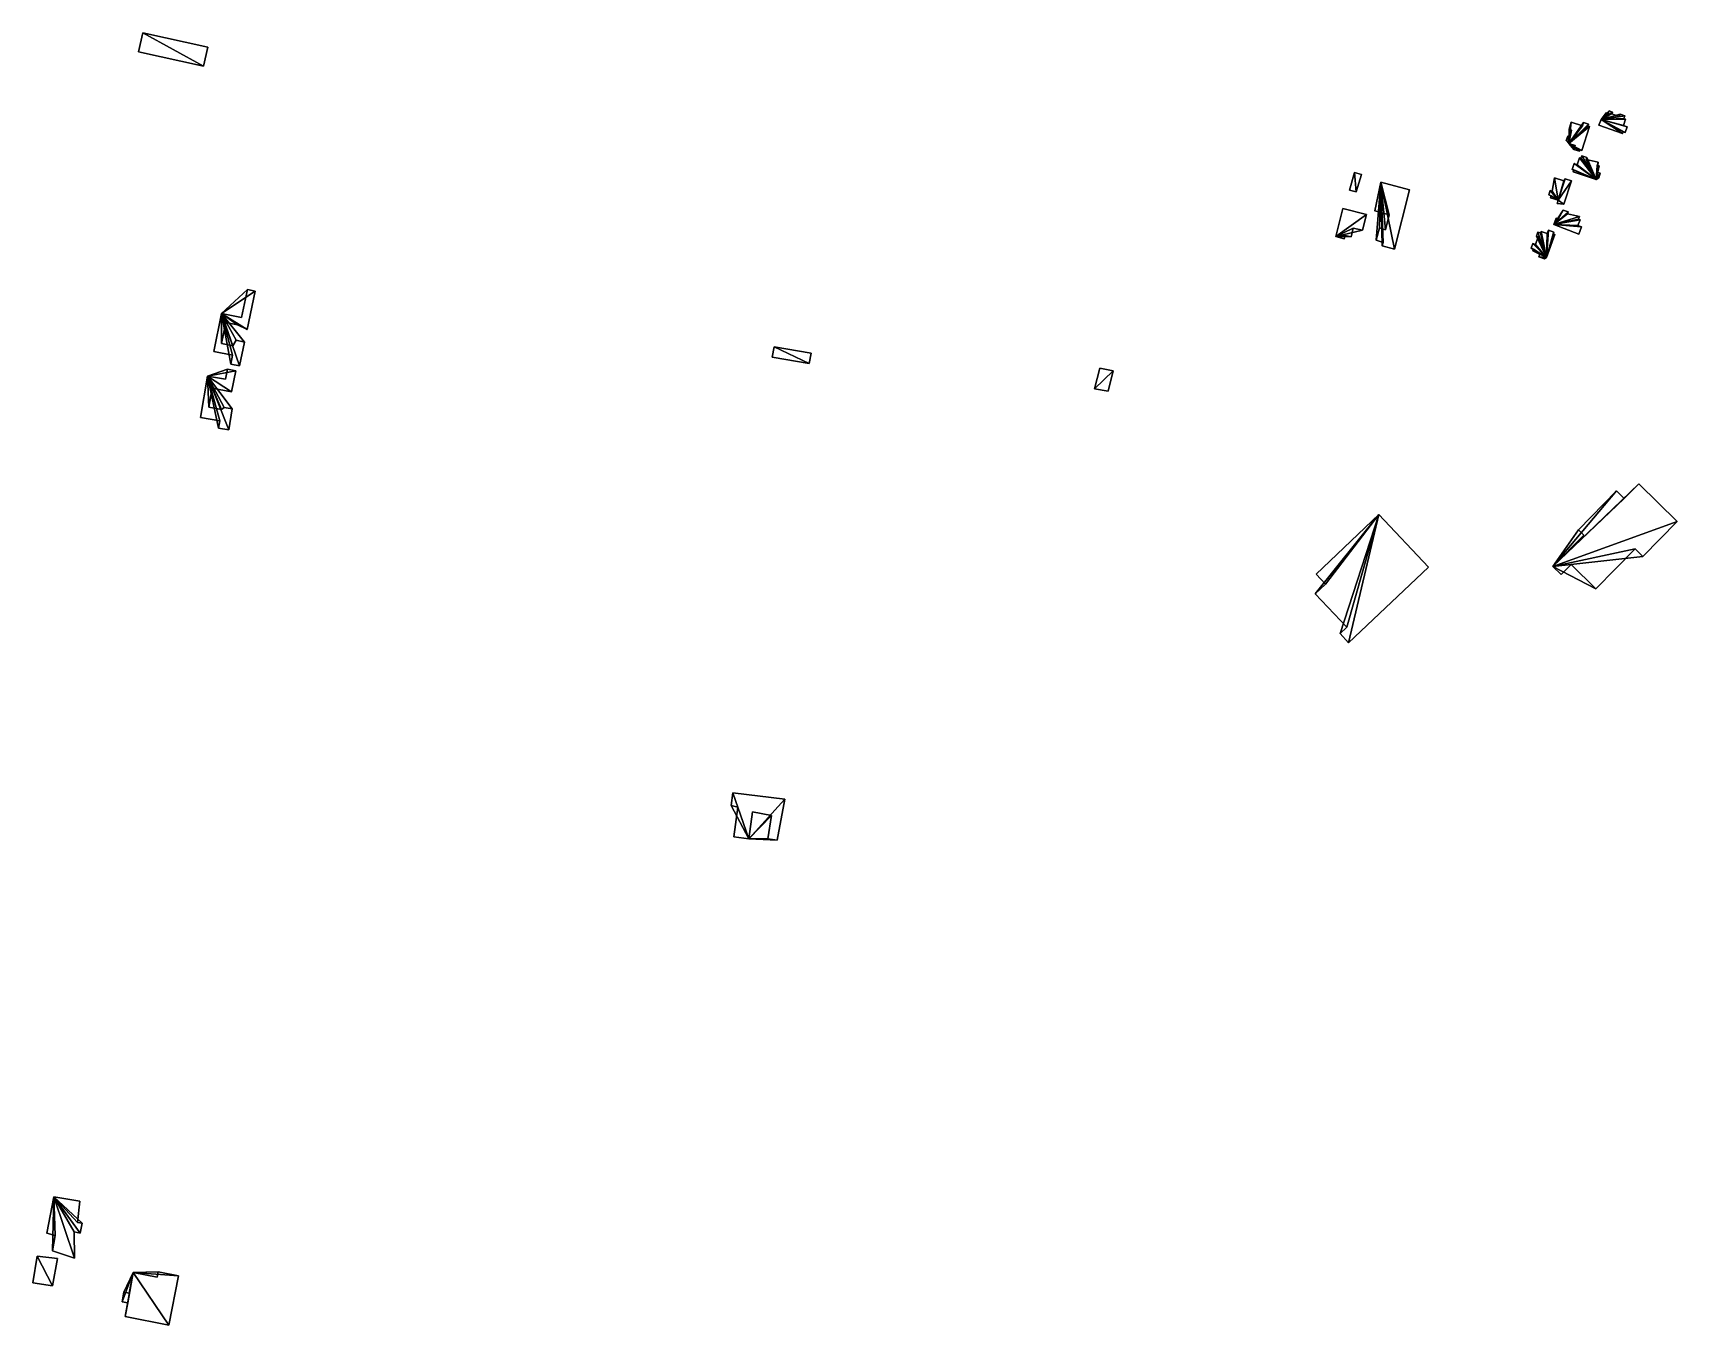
# Model space of a CAD drawing. Header units: metres. Extents: x -3947 to 4280, y -3529 to 2326.
# Drawn here: x 26 to 1781, y 947 to 2326 of the extents above; entities that cross this region are included whole.
import ezdxf

# ---------------------------------------------------------------- set-up
doc = ezdxf.new("R2010")
doc.units = ezdxf.units.M

msp = doc.modelspace()

# ---------------------------------------------------------------- linework, layer by layer
at = {"layer": 'MUROS'}
for points in [[(143.5, 2326.3), (139.1, 2305.9), (139.1, 2305.9, 8), (143.5, 2326.3, 8)], [(212.8, 2311.1), (143.5, 2326.3), (143.5, 2326.3, 8), (212.8, 2311.1, 8)], [(139.1, 2305.9), (208.4, 2290.8), (208.4, 2290.8, 8), (139.1, 2305.9, 8)], [(208.4, 2290.8), (212.8, 2311.1), (212.8, 2311.1, 8), (208.4, 2290.8, 8)], [(1667.8, 2231), (1665.4, 2223.5), (1665.4, 2223.5, 18), (1667.8, 2231, 18)], [(1679.7, 2227.2), (1667.8, 2231), (1667.8, 2231, 18), (1679.7, 2227.2, 18)], [(1680.8, 2230.6), (1679.7, 2227.2), (1679.7, 2227.2, 18), (1680.8, 2230.6, 18)], [(1686, 2229), (1680.8, 2230.6), (1680.8, 2230.6, 18), (1686, 2229, 18)], [(1685.3, 2227), (1686, 2229), (1686, 2229, 18), (1685.3, 2227, 18)], [(1697.3, 2227.7), (1699.6, 2234), (1699.6, 2234, 18), (1697.3, 2227.7, 18)], [(1699.6, 2234), (1702.3, 2233.1), (1702.3, 2233.1, 18), (1699.6, 2234, 18)], [(1702.3, 2233.1), (1705.1, 2241.1), (1705.1, 2241.1, 18), (1702.3, 2233.1, 18)], [(1705.1, 2241.1), (1707.2, 2240.4), (1707.2, 2240.4, 18), (1705.1, 2241.1, 18)], [(1707.2, 2240.4), (1708.1, 2243.1), (1708.1, 2243.1, 18), (1707.2, 2240.4, 18)], [(1708.1, 2243.1), (1711.6, 2241.8), (1711.6, 2241.8, 18), (1708.1, 2243.1, 18)], [(1711.6, 2241.8), (1710.9, 2239.9), (1710.9, 2239.9, 18), (1711.6, 2241.8, 18)], [(1710.9, 2239.9), (1719, 2237.1), (1719, 2237.1, 18), (1710.9, 2239.9, 18)], [(1719, 2237.1), (1719.9, 2239.5), (1719.9, 2239.5, 18), (1719, 2237.1, 18)], [(1719.9, 2239.5), (1725, 2237.7), (1725, 2237.7, 18), (1719.9, 2239.5, 18)], [(1725.8, 2234.3), (1723.4, 2227.5), (1723.4, 2227.5, 18), (1725.8, 2234.3, 18)], [(1725, 2237.7), (1724, 2234.9), (1724, 2234.9, 18), (1725, 2237.7, 18)], [(1724, 2234.9), (1725.8, 2234.3), (1725.8, 2234.3, 18), (1724, 2234.9, 18)], [(1664.2, 2216), (1662.2, 2211.5), (1662.2, 2211.5, 18), (1664.2, 2216, 18)], [(1662.2, 2211.5), (1664.9, 2210.3), (1664.9, 2210.3, 18), (1662.2, 2211.5, 18)], [(1666, 2216), (1664.2, 2216), (1664.2, 2216, 18), (1666, 2216, 18)], [(1665.4, 2223.5), (1668.1, 2222.6), (1668.1, 2222.6, 18), (1665.4, 2223.5, 18)], [(1668.1, 2222.6), (1666, 2216), (1666, 2216, 18), (1668.1, 2222.6, 18)], [(1679, 2200.9), (1687.2, 2226.4), (1687.2, 2226.4, 18), (1679, 2200.9, 18)], [(1687.2, 2226.4), (1685.3, 2227), (1685.3, 2227, 18), (1687.2, 2226.4, 18)], [(1722.3, 2218.9), (1697.3, 2227.7), (1697.3, 2227.7, 18), (1722.3, 2218.9, 18)], [(1723, 2220.8), (1722.3, 2218.9), (1722.3, 2218.9, 18), (1723, 2220.8, 18)], [(1725.3, 2220), (1723, 2220.8), (1723, 2220.8, 18), (1725.3, 2220, 18)], [(1723.4, 2227.5), (1727.4, 2226.1), (1727.4, 2226.1, 18), (1723.4, 2227.5, 18)], [(1727.4, 2226.1), (1725.3, 2220), (1725.3, 2220, 18), (1727.4, 2226.1, 18)], [(1664.9, 2210.3), (1665, 2208.3), (1665, 2208.3, 18), (1664.9, 2210.3, 18)], [(1665, 2208.3), (1672, 2206.1), (1672, 2206.1, 18), (1665, 2208.3, 18)], [(1672, 2206.1), (1670.6, 2201.8), (1670.6, 2201.8, 18), (1672, 2206.1, 18)], [(1670.6, 2201.8), (1676.4, 2199.9), (1676.4, 2199.9, 18), (1670.6, 2201.8, 18)], [(1673.9, 2185.6), (1676.4, 2193), (1676.4, 2193, 18), (1673.9, 2185.6, 18)], [(1676.4, 2199.9), (1676.9, 2201.6), (1676.9, 2201.6, 18), (1676.4, 2199.9, 18)], [(1676.4, 2193), (1678.1, 2192.4), (1678.1, 2192.4, 18), (1676.4, 2193, 18)], [(1676.9, 2201.6), (1679, 2200.9), (1679, 2200.9, 18), (1676.9, 2201.6, 18)], [(1678.1, 2192.4), (1679, 2195.1), (1679, 2195.1, 18), (1678.1, 2192.4, 18)], [(1679, 2195.1), (1684.4, 2193.3), (1684.4, 2193.3, 18), (1679, 2195.1, 18)], [(1684.4, 2193.3), (1683.6, 2191), (1683.6, 2191, 18), (1684.4, 2193.3, 18)], [(1436.6, 2177.2), (1431.2, 2158.5), (1431.2, 2158.5, 8), (1436.6, 2177.2, 8)], [(1443.9, 2175.2), (1436.6, 2177.2), (1436.6, 2177.2, 8), (1443.9, 2175.2, 8)], [(1668.6, 2180.6), (1670.7, 2186.7), (1670.7, 2186.7, 18), (1668.6, 2180.6, 18)], [(1670.5, 2180), (1668.6, 2180.6), (1668.6, 2180.6, 18), (1670.5, 2180, 18)], [(1669.8, 2178), (1670.5, 2180), (1670.5, 2180, 18), (1669.8, 2178, 18)], [(1694.4, 2169.7), (1669.8, 2178), (1669.8, 2178, 18), (1694.4, 2169.7, 18)], [(1670.7, 2186.7), (1673.9, 2185.6), (1673.9, 2185.6, 18), (1670.7, 2186.7, 18)], [(1683.6, 2191), (1696.6, 2188.2), (1696.6, 2188.2, 18), (1683.6, 2191, 18)], [(1697.4, 2184.2), (1695.2, 2177.6), (1695.2, 2177.6, 18), (1697.4, 2184.2, 18)], [(1695.2, 2177.6), (1698.6, 2176.5), (1698.6, 2176.5, 18), (1695.2, 2177.6, 18)], [(1696.6, 2188.2), (1695.5, 2184.8), (1695.5, 2184.8, 18), (1696.6, 2188.2, 18)], [(1695.5, 2184.8), (1697.4, 2184.2), (1697.4, 2184.2, 18), (1695.5, 2184.8, 18)], [(1698.6, 2176.5), (1697, 2171.5), (1697, 2171.5, 18), (1698.6, 2176.5, 18)], [(1431.2, 2158.5), (1438.3, 2156.5), (1438.3, 2156.5, 8), (1431.2, 2158.5, 8)], [(1438.3, 2156.5), (1443.9, 2175.2), (1443.9, 2175.2, 8), (1438.3, 2156.5, 8)], [(1458, 2136.5), (1464.7, 2167), (1464.7, 2167, 8), (1458, 2136.5, 8)], [(1464.7, 2167), (1495, 2158.6), (1495, 2158.6, 8), (1464.7, 2167, 8)], [(1495, 2158.6), (1479.1, 2095.4), (1479.1, 2095.4, 8), (1495, 2158.6, 8)], [(1645.4, 2158), (1643.9, 2153.3), (1643.9, 2153.3, 18), (1645.4, 2158, 18)], [(1647.5, 2157.3), (1645.4, 2158), (1645.4, 2158, 18), (1647.5, 2157.3, 18)], [(1650, 2171.5), (1647.5, 2157.3), (1647.5, 2157.3, 18), (1650, 2171.5, 18)], [(1659.7, 2168.3), (1650, 2171.5), (1650, 2171.5, 18), (1659.7, 2168.3, 18)], [(1661.2, 2170.5), (1659.7, 2168.3), (1659.7, 2168.3, 18), (1661.2, 2170.5, 18)], [(1659.9, 2143.5), (1668, 2168.4), (1668, 2168.4, 18), (1659.9, 2143.5, 18)], [(1668, 2168.4), (1661.2, 2170.5), (1661.2, 2170.5, 18), (1668, 2168.4, 18)], [(1695.1, 2171.7), (1694.4, 2169.7), (1694.4, 2169.7, 18), (1695.1, 2171.7, 18)], [(1697, 2171.5), (1695.1, 2171.7), (1695.1, 2171.7, 18), (1697, 2171.5, 18)], [(1643.9, 2153.3), (1646.3, 2152.5), (1646.3, 2152.5, 18), (1643.9, 2153.3, 18)], [(1646.3, 2152.5), (1645.6, 2150.2), (1645.6, 2150.2, 18), (1646.3, 2152.5, 18)], [(1645.6, 2150.2), (1653.8, 2147.6), (1653.8, 2147.6, 18), (1645.6, 2150.2, 18)], [(1653.8, 2147.6), (1652.7, 2144.1), (1652.7, 2144.1, 18), (1653.8, 2147.6, 18)], [(1652.7, 2144.1), (1659.9, 2143.5), (1659.9, 2143.5, 18), (1652.7, 2144.1, 18)], [(1416.4, 2108.8), (1424, 2138.7), (1424, 2138.7, 8), (1416.4, 2108.8, 8)], [(1424, 2138.7), (1449.1, 2132.3), (1449.1, 2132.3, 8), (1424, 2138.7, 8)], [(1449.1, 2132.3), (1444.9, 2115.6), (1444.9, 2115.6, 8), (1449.1, 2132.3, 8)], [(1473.6, 2131.9), (1458, 2136.5), (1458, 2136.5, 8), (1473.6, 2131.9, 8)], [(1469.5, 2116), (1473.6, 2131.9), (1473.6, 2131.9, 8), (1469.5, 2116, 8)], [(1649.2, 2121.6), (1651.8, 2128.4), (1651.8, 2128.4, 18), (1649.2, 2121.6, 18)], [(1651.8, 2128.4), (1653.8, 2127.6), (1653.8, 2127.6, 18), (1651.8, 2128.4, 18)], [(1653.8, 2127.6), (1659, 2137.2), (1659, 2137.2, 18), (1653.8, 2127.6, 18)], [(1659, 2137.2), (1664.4, 2135.1), (1664.4, 2135.1, 18), (1659, 2137.2, 18)], [(1664.4, 2135.1), (1663.7, 2133.3), (1663.7, 2133.3, 18), (1664.4, 2135.1, 18)], [(1663.7, 2133.3), (1676.4, 2130.4), (1676.4, 2130.4, 18), (1663.7, 2133.3, 18)], [(1677.3, 2126.8), (1674.9, 2120.6), (1674.9, 2120.6, 18), (1677.3, 2126.8, 18)], [(1676.4, 2130.4), (1675.3, 2127.5), (1675.3, 2127.5, 18), (1676.4, 2130.4, 18)], [(1675.3, 2127.5), (1677.3, 2126.8), (1677.3, 2126.8, 18), (1675.3, 2127.5, 18)], [(1425.6, 2106.5), (1416.4, 2108.8), (1416.4, 2108.8, 8), (1425.6, 2106.5, 8)], [(1426.6, 2110.1), (1425.6, 2106.5), (1425.6, 2106.5, 8), (1426.6, 2110.1, 8)], [(1432.9, 2108.5), (1426.6, 2110.1), (1426.6, 2110.1, 8), (1432.9, 2108.5, 8)], [(1435.2, 2117.9), (1432.9, 2108.5), (1432.9, 2108.5, 8), (1435.2, 2117.9, 8)], [(1444.9, 2115.6), (1435.2, 2117.9), (1435.2, 2117.9, 8), (1444.9, 2115.6, 8)], [(1459.7, 2105), (1463.3, 2118.2), (1463.3, 2118.2, 8), (1459.7, 2105, 8)], [(1463.3, 2118.2), (1469.5, 2116), (1469.5, 2116, 8), (1463.3, 2118.2, 8)], [(1632.6, 2108.6), (1629.6, 2100.3), (1629.6, 2100.3, 18), (1632.6, 2108.6, 18)], [(1632.2, 2113.7), (1630.6, 2109.3), (1630.6, 2109.3, 18), (1632.2, 2113.7, 18)], [(1630.6, 2109.3), (1632.6, 2108.6), (1632.6, 2108.6, 18), (1630.6, 2109.3, 18)], [(1634.9, 2112.7), (1632.2, 2113.7), (1632.2, 2113.7, 18), (1634.9, 2112.7, 18)], [(1635.5, 2114.4), (1634.9, 2112.7), (1634.9, 2112.7, 18), (1635.5, 2114.4, 18)], [(1642.1, 2112), (1635.5, 2114.4), (1635.5, 2114.4, 18), (1642.1, 2112, 18)], [(1641.5, 2086.5), (1650.2, 2111), (1650.2, 2111, 18), (1641.5, 2086.5, 18)], [(1643.5, 2115.7), (1642.1, 2112), (1642.1, 2112, 18), (1643.5, 2115.7, 18)], [(1649.1, 2113.7), (1643.5, 2115.7), (1643.5, 2115.7, 18), (1649.1, 2113.7, 18)], [(1648.4, 2111.7), (1649.1, 2113.7), (1649.1, 2113.7, 18), (1648.4, 2111.7, 18)], [(1650.2, 2111), (1648.4, 2111.7), (1648.4, 2111.7, 18), (1650.2, 2111, 18)], [(1675.9, 2111.6), (1649.2, 2121.6), (1649.2, 2121.6, 18), (1675.9, 2111.6, 18)], [(1674.9, 2120.6), (1678.8, 2119.1), (1678.8, 2119.1, 18), (1674.9, 2120.6, 18)], [(1678.8, 2119.1), (1675.9, 2111.6), (1675.9, 2111.6, 18), (1678.8, 2119.1, 18)], [(1466.9, 2102.6), (1459.7, 2105), (1459.7, 2105, 8), (1466.9, 2102.6, 8)], [(1466.1, 2099), (1466.9, 2102.6), (1466.9, 2102.6, 8), (1466.1, 2099, 8)], [(1479.1, 2095.4), (1466.1, 2099), (1466.1, 2099, 8), (1479.1, 2095.4, 8)], [(1626.7, 2101.4), (1624.9, 2096.4), (1624.9, 2096.4, 18), (1626.7, 2101.4, 18)], [(1624.9, 2096.4), (1627.6, 2095.5), (1627.6, 2095.5, 18), (1624.9, 2096.4, 18)], [(1629.6, 2100.3), (1626.7, 2101.4), (1626.7, 2101.4, 18), (1629.6, 2100.3, 18)], [(1627.6, 2095.5), (1626.9, 2093.6), (1626.9, 2093.6, 18), (1627.6, 2095.5, 18)], [(1626.9, 2093.6), (1634.4, 2090.9), (1634.4, 2090.9, 18), (1626.9, 2093.6, 18)], [(1634.4, 2090.9), (1633, 2087.2), (1633, 2087.2, 18), (1634.4, 2090.9, 18)], [(1633, 2087.2), (1639.1, 2085), (1639.1, 2085, 18), (1633, 2087.2, 18)], [(1639.1, 2085), (1639.8, 2087.1), (1639.8, 2087.1, 18), (1639.1, 2085, 18)], [(1639.8, 2087.1), (1641.5, 2086.5), (1641.5, 2086.5, 18), (1639.8, 2087.1, 18)], [(249, 2022.5), (255.2, 2052.4), (255.2, 2052.4, 5), (249, 2022.5, 5)], [(263.5, 2050.7), (255, 2009.6), (255, 2009.6, 5), (263.5, 2050.7, 5)], [(255.2, 2052.4), (263.5, 2050.7), (263.5, 2050.7, 5), (255.2, 2052.4, 5)], [(219.2, 1986.3), (227.6, 2026.9), (227.6, 2026.9, 5), (219.2, 1986.3, 5)], [(227.6, 2026.9), (249, 2022.5), (249, 2022.5, 5), (227.6, 2026.9, 5)], [(232.1, 2017.3), (227.4, 1994.7), (227.4, 1994.7, 5), (232.1, 2017.3, 5)], [(244.5, 2014.6), (232.1, 2017.3), (232.1, 2017.3, 5), (244.5, 2014.6, 5)], [(255, 2009.6), (244.5, 2014.6), (244.5, 2014.6, 5), (255, 2009.6, 5)], [(239.4, 1982.2), (219.2, 1986.3), (219.2, 1986.3, 5), (239.4, 1982.2, 5)], [(227.4, 1994.7), (239.8, 1992.1), (239.8, 1992.1, 5), (227.4, 1994.7, 5)], [(239.8, 1992.1), (243.3, 1998.2), (243.3, 1998.2, 5), (239.8, 1992.1, 5)], [(243.3, 1998.2), (252.1, 1996.3), (252.1, 1996.3, 5), (243.3, 1998.2, 5)], [(252.1, 1996.3), (246.9, 1970.9), (246.9, 1970.9, 5), (252.1, 1996.3, 5)], [(815.2, 1980), (817.4, 1991.3), (817.4, 1991.3, 5), (815.2, 1980, 5)], [(817.4, 1991.3), (856.8, 1984.3), (856.8, 1984.3, 5), (817.4, 1991.3, 5)], [(856.8, 1984.3), (854.5, 1973.2), (854.5, 1973.2, 5), (856.8, 1984.3, 5)], [(233.9, 1967.3), (231.9, 1956.5), (231.9, 1956.5, 5), (233.9, 1967.3, 5)], [(242.8, 1965.5), (233.9, 1967.3), (233.9, 1967.3, 5), (242.8, 1965.5, 5)], [(237.5, 1972.8), (239.4, 1982.2), (239.4, 1982.2, 5), (237.5, 1972.8, 5)], [(246.9, 1970.9), (237.5, 1972.8), (237.5, 1972.8, 5), (246.9, 1970.9, 5)], [(238.4, 1943.1), (242.8, 1965.5), (242.8, 1965.5, 5), (238.4, 1943.1, 5)], [(854.5, 1973.2), (815.2, 1980), (815.2, 1980, 5), (854.5, 1973.2, 5)], [(1164.9, 1968.4), (1159, 1946.3), (1159, 1946.3, 5), (1164.9, 1968.4, 5)], [(1179.1, 1965.5), (1164.9, 1968.4), (1164.9, 1968.4, 5), (1179.1, 1965.5, 5)], [(1173.6, 1943.7), (1179.1, 1965.5), (1179.1, 1965.5, 5), (1173.6, 1943.7, 5)], [(212.7, 1959.9), (205.1, 1915.7), (205.1, 1915.7, 5), (212.7, 1959.9, 5)], [(231.9, 1956.5), (212.7, 1959.9), (212.7, 1959.9, 5), (231.9, 1956.5, 5)], [(213.9, 1926.8), (217.5, 1947), (217.5, 1947, 5), (213.9, 1926.8, 5)], [(217.5, 1947), (238.4, 1943.1), (238.4, 1943.1, 5), (217.5, 1947, 5)], [(1159, 1946.3), (1173.6, 1943.7), (1173.6, 1943.7, 5), (1159, 1946.3, 5)], [(205.1, 1915.7), (225.6, 1912.3), (225.6, 1912.3, 5), (205.1, 1915.7, 5)], [(227.7, 1924.3), (213.9, 1926.8), (213.9, 1926.8, 5), (227.7, 1924.3, 5)], [(225.6, 1912.3), (224.3, 1904.4), (224.3, 1904.4, 5), (225.6, 1912.3, 5)], [(230.3, 1926.5), (227.7, 1924.3), (227.7, 1924.3, 5), (230.3, 1926.5, 5)], [(239.1, 1925.1), (230.3, 1926.5), (230.3, 1926.5, 5), (239.1, 1925.1, 5)], [(235.4, 1902.6), (239.1, 1925.1), (239.1, 1925.1, 5), (235.4, 1902.6, 5)], [(224.3, 1904.4), (235.4, 1902.6), (235.4, 1902.6, 5), (224.3, 1904.4, 5)], [(1724.3, 1829.2), (1739.7, 1844.9), (1739.7, 1844.9, 5), (1724.3, 1829.2, 5)], [(1739.7, 1844.9), (1780.7, 1804.7), (1780.7, 1804.7, 5), (1739.7, 1844.9, 5)], [(1675.3, 1795.8), (1716, 1837.3), (1716, 1837.3, 5), (1675.3, 1795.8, 5)], [(1716, 1837.3), (1724.3, 1829.2), (1724.3, 1829.2, 5), (1716, 1837.3, 5)], [(1395.4, 1748.6), (1462.6, 1812.2), (1462.6, 1812.2, 5), (1395.4, 1748.6, 5)], [(1462.6, 1812.2), (1515.6, 1756.1), (1515.6, 1756.1, 5), (1462.6, 1812.2, 5)], [(1648.2, 1756.7), (1681, 1790.2), (1681, 1790.2, 5), (1648.2, 1756.7, 5)], [(1681, 1790.2), (1675.3, 1795.8), (1675.3, 1795.8, 5), (1681, 1790.2, 5)], [(1780.7, 1804.7), (1744.1, 1767.4), (1744.1, 1767.4, 5), (1780.7, 1804.7, 5)], [(1735.9, 1775.5), (1693.9, 1732.8), (1693.9, 1732.8, 5), (1735.9, 1775.5, 5)], [(1744.1, 1767.4), (1735.9, 1775.5), (1735.9, 1775.5, 5), (1744.1, 1767.4, 5)], [(1515.6, 1756.1), (1430.2, 1675.2), (1430.2, 1675.2, 5), (1515.6, 1756.1, 5)], [(1657, 1748.1), (1648.2, 1756.7), (1648.2, 1756.7, 5), (1657, 1748.1, 5)], [(1667.5, 1758.8), (1657, 1748.1), (1657, 1748.1, 5), (1667.5, 1758.8, 5)], [(1693.9, 1732.8), (1667.5, 1758.8), (1667.5, 1758.8, 5), (1693.9, 1732.8, 5)], [(1394.4, 1727.6), (1405.4, 1738), (1405.4, 1738, 5), (1394.4, 1727.6, 5)], [(1405.4, 1738), (1395.4, 1748.6), (1395.4, 1748.6, 5), (1405.4, 1738, 5)], [(1428.2, 1691.9), (1394.4, 1727.6), (1394.4, 1727.6, 5), (1428.2, 1691.9, 5)], [(1421, 1685), (1428.2, 1691.9), (1428.2, 1691.9, 5), (1421, 1685, 5)], [(1430.2, 1675.2), (1421, 1685), (1421, 1685, 5), (1430.2, 1675.2, 5)], [(771.2, 1501.5), (773.3, 1515.2), (773.3, 1515.2, 12), (771.2, 1501.5, 12)], [(773.3, 1515.2), (828.5, 1508.4), (828.5, 1508.4, 12), (773.3, 1515.2, 12)], [(778.4, 1499.7), (771.2, 1501.5), (771.2, 1501.5, 12), (778.4, 1499.7, 12)], [(774.1, 1468), (778.4, 1499.7), (778.4, 1499.7, 12), (774.1, 1468, 12)], [(794.3, 1494.8), (790.1, 1465.9), (790.1, 1465.9, 12), (794.3, 1494.8, 12)], [(814.4, 1490.8), (794.3, 1494.8), (794.3, 1494.8, 12), (814.4, 1490.8, 12)], [(828.5, 1508.4), (820.5, 1464.7), (820.5, 1464.7, 12), (828.5, 1508.4, 12)], [(810.6, 1466.1), (814.4, 1490.8), (814.4, 1490.8, 12), (810.6, 1466.1, 12)], [(790.1, 1465.9), (774.1, 1468), (774.1, 1468, 12), (790.1, 1465.9, 12)], [(820.5, 1464.7), (810.6, 1466.1), (810.6, 1466.1, 12), (820.5, 1464.7, 12)], [(41.1, 1045), (48.8, 1084), (48.8, 1084, 5), (41.1, 1045, 5)], [(48.8, 1084), (76.4, 1079.2), (76.4, 1079.2, 5), (48.8, 1084, 5)], [(76.4, 1079.2), (73.8, 1056.4), (73.8, 1056.4, 5), (76.4, 1079.2, 5)], [(73.8, 1056.4), (79, 1055.7), (79, 1055.7, 5), (73.8, 1056.4, 5)], [(79, 1055.7), (76.8, 1045), (76.8, 1045, 5), (79, 1055.7, 5)], [(49.9, 1042.4), (41.1, 1045), (41.1, 1045, 5), (49.9, 1042.4, 5)], [(47.3, 1026.2), (49.9, 1042.4), (49.9, 1042.4, 5), (47.3, 1026.2, 5)], [(76.8, 1045), (70.5, 1046.4), (70.5, 1046.4, 5), (76.8, 1045, 5)], [(70.5, 1046.4), (70.6, 1018.2), (70.6, 1018.2, 5), (70.5, 1046.4, 5)], [(31, 1020.5), (26.3, 992.2), (26.3, 992.2, 4.5), (31, 1020.5, 4.5)], [(52.4, 1018), (31, 1020.5), (31, 1020.5, 4.5), (52.4, 1018, 4.5)], [(70.6, 1018.2), (47.3, 1026.2), (47.3, 1026.2, 5), (70.6, 1018.2, 5)], [(47.4, 988.8), (52.4, 1018), (52.4, 1018, 4.5), (47.4, 988.8, 4.5)], [(129, 981), (133.4, 1003.2), (133.4, 1003.2, 5), (129, 981, 5)], [(133.4, 1003.2), (159, 998.1), (159, 998.1, 5), (133.4, 1003.2, 5)], [(159, 998.1), (160.1, 1003.9), (160.1, 1003.9, 5), (159, 998.1, 5)], [(160.1, 1003.9), (181.7, 999.6), (181.7, 999.6, 5), (160.1, 1003.9, 5)], [(26.3, 992.2), (47.4, 988.8), (47.4, 988.8, 4.5), (26.3, 992.2, 4.5)], [(181.7, 999.6), (171.2, 946.9), (171.2, 946.9, 5), (181.7, 999.6, 5)], [(121.5, 971.8), (123.5, 982.1), (123.5, 982.1, 5), (121.5, 971.8, 5)], [(127.5, 970.6), (121.5, 971.8), (121.5, 971.8, 5), (127.5, 970.6, 5)], [(123.5, 982.1), (129, 981), (129, 981, 5), (123.5, 982.1, 5)], [(124.7, 956.2), (127.5, 970.6), (127.5, 970.6, 5), (124.7, 956.2, 5)], [(171.2, 946.9), (124.7, 956.2), (124.7, 956.2, 5), (171.2, 946.9, 5)]]:
    msp.add_3dface(points, dxfattribs=at)
at = {"layer": 'TECHOS'}
for points in [[(143.5, 2326.3, 8), (139.1, 2305.9, 8), (208.4, 2290.8, 8)], [(143.5, 2326.3, 8), (208.4, 2290.8, 8), (212.8, 2311.1, 8)], [(1665, 2208.3, 18), (1679.7, 2227.2, 18), (1667.8, 2231, 18)], [(1665, 2208.3, 18), (1667.8, 2231, 18), (1665.4, 2223.5, 18)], [(1665, 2208.3, 18), (1686, 2229, 18), (1680.8, 2230.6, 18)], [(1665, 2208.3, 18), (1680.8, 2230.6, 18), (1679.7, 2227.2, 18)], [(1665, 2208.3, 18), (1685.3, 2227, 18), (1686, 2229, 18)], [(1699.6, 2234, 18), (1722.3, 2218.9, 18), (1697.3, 2227.7, 18)], [(1699.6, 2234, 18), (1707.2, 2240.4, 18), (1708.1, 2243.1, 18)], [(1699.6, 2234, 18), (1708.1, 2243.1, 18), (1711.6, 2241.8, 18)], [(1699.6, 2234, 18), (1711.6, 2241.8, 18), (1710.9, 2239.9, 18)], [(1699.6, 2234, 18), (1702.3, 2233.1, 18), (1705.1, 2241.1, 18)], [(1699.6, 2234, 18), (1705.1, 2241.1, 18), (1707.2, 2240.4, 18)], [(1699.6, 2234, 18), (1710.9, 2239.9, 18), (1719, 2237.1, 18)], [(1699.6, 2234, 18), (1719, 2237.1, 18), (1719.9, 2239.5, 18)], [(1699.6, 2234, 18), (1719.9, 2239.5, 18), (1725, 2237.7, 18)], [(1699.6, 2234, 18), (1725, 2237.7, 18), (1724, 2234.9, 18)], [(1699.6, 2234, 18), (1724, 2234.9, 18), (1725.8, 2234.3, 18)], [(1699.6, 2234, 18), (1725.8, 2234.3, 18), (1723.4, 2227.5, 18)], [(1699.6, 2234, 18), (1723.4, 2227.5, 18), (1727.4, 2226.1, 18)], [(1699.6, 2234, 18), (1727.4, 2226.1, 18), (1725.3, 2220, 18)], [(1699.6, 2234, 18), (1725.3, 2220, 18), (1723, 2220.8, 18)], [(1699.6, 2234, 18), (1723, 2220.8, 18), (1722.3, 2218.9, 18)], [(1665, 2208.3, 18), (1664.2, 2216, 18), (1662.2, 2211.5, 18)], [(1665, 2208.3, 18), (1662.2, 2211.5, 18), (1664.9, 2210.3, 18)], [(1665, 2208.3, 18), (1666, 2216, 18), (1664.2, 2216, 18)], [(1665, 2208.3, 18), (1687.2, 2226.4, 18), (1685.3, 2227, 18)], [(1665, 2208.3, 18), (1679, 2200.9, 18), (1687.2, 2226.4, 18)], [(1665, 2208.3, 18), (1665.4, 2223.5, 18), (1668.1, 2222.6, 18)], [(1665, 2208.3, 18), (1668.1, 2222.6, 18), (1666, 2216, 18)], [(1665, 2208.3, 18), (1672, 2206.1, 18), (1670.6, 2201.8, 18)], [(1665, 2208.3, 18), (1670.6, 2201.8, 18), (1676.4, 2199.9, 18)], [(1665, 2208.3, 18), (1676.4, 2199.9, 18), (1676.9, 2201.6, 18)], [(1665, 2208.3, 18), (1676.9, 2201.6, 18), (1679, 2200.9, 18)], [(1694.4, 2169.7, 18), (1673.9, 2185.6, 18), (1676.4, 2193, 18)], [(1694.4, 2169.7, 18), (1676.4, 2193, 18), (1678.1, 2192.4, 18)], [(1694.4, 2169.7, 18), (1678.1, 2192.4, 18), (1679, 2195.1, 18)], [(1694.4, 2169.7, 18), (1679, 2195.1, 18), (1684.4, 2193.3, 18)], [(1694.4, 2169.7, 18), (1684.4, 2193.3, 18), (1683.6, 2191, 18)], [(1436.6, 2177.2, 8), (1431.2, 2158.5, 8), (1438.3, 2156.5, 8)], [(1436.6, 2177.2, 8), (1438.3, 2156.5, 8), (1443.9, 2175.2, 8)], [(1694.4, 2169.7, 18), (1668.6, 2180.6, 18), (1670.7, 2186.7, 18)], [(1694.4, 2169.7, 18), (1670.5, 2180, 18), (1668.6, 2180.6, 18)], [(1694.4, 2169.7, 18), (1669.8, 2178, 18), (1670.5, 2180, 18)], [(1694.4, 2169.7, 18), (1670.7, 2186.7, 18), (1673.9, 2185.6, 18)], [(1694.4, 2169.7, 18), (1683.6, 2191, 18), (1696.6, 2188.2, 18)], [(1694.4, 2169.7, 18), (1696.6, 2188.2, 18), (1695.5, 2184.8, 18)], [(1694.4, 2169.7, 18), (1695.5, 2184.8, 18), (1697.4, 2184.2, 18)], [(1694.4, 2169.7, 18), (1697.4, 2184.2, 18), (1695.2, 2177.6, 18)], [(1694.4, 2169.7, 18), (1695.2, 2177.6, 18), (1698.6, 2176.5, 18)], [(1694.4, 2169.7, 18), (1698.6, 2176.5, 18), (1697, 2171.5, 18)], [(1464.7, 2167, 8), (1473.6, 2131.9, 8), (1458, 2136.5, 8)], [(1464.7, 2167, 8), (1466.9, 2102.6, 8), (1459.7, 2105, 8)], [(1464.7, 2167, 8), (1459.7, 2105, 8), (1463.3, 2118.2, 8)], [(1464.7, 2167, 8), (1463.3, 2118.2, 8), (1469.5, 2116, 8)], [(1464.7, 2167, 8), (1495, 2158.6, 8), (1479.1, 2095.4, 8)], [(1464.7, 2167, 8), (1479.1, 2095.4, 8), (1466.1, 2099, 8)], [(1464.7, 2167, 8), (1466.1, 2099, 8), (1466.9, 2102.6, 8)], [(1464.7, 2167, 8), (1469.5, 2116, 8), (1473.6, 2131.9, 8)], [(1653.8, 2147.6, 18), (1645.4, 2158, 18), (1643.9, 2153.3, 18)], [(1653.8, 2147.6, 18), (1647.5, 2157.3, 18), (1645.4, 2158, 18)], [(1653.8, 2147.6, 18), (1650, 2171.5, 18), (1647.5, 2157.3, 18)], [(1653.8, 2147.6, 18), (1659.7, 2168.3, 18), (1650, 2171.5, 18)], [(1653.8, 2147.6, 18), (1668, 2168.4, 18), (1661.2, 2170.5, 18)], [(1653.8, 2147.6, 18), (1661.2, 2170.5, 18), (1659.7, 2168.3, 18)], [(1653.8, 2147.6, 18), (1659.9, 2143.5, 18), (1668, 2168.4, 18)], [(1694.4, 2169.7, 18), (1697, 2171.5, 18), (1695.1, 2171.7, 18)], [(1653.8, 2147.6, 18), (1643.9, 2153.3, 18), (1646.3, 2152.5, 18)], [(1653.8, 2147.6, 18), (1646.3, 2152.5, 18), (1645.6, 2150.2, 18)], [(1653.8, 2147.6, 18), (1652.7, 2144.1, 18), (1659.9, 2143.5, 18)], [(1416.4, 2108.8, 8), (1424, 2138.7, 8), (1449.1, 2132.3, 8)], [(1416.4, 2108.8, 8), (1449.1, 2132.3, 8), (1444.9, 2115.6, 8)], [(1649.2, 2121.6, 18), (1653.8, 2127.6, 18), (1659, 2137.2, 18)], [(1649.2, 2121.6, 18), (1659, 2137.2, 18), (1664.4, 2135.1, 18)], [(1649.2, 2121.6, 18), (1664.4, 2135.1, 18), (1663.7, 2133.3, 18)], [(1649.2, 2121.6, 18), (1663.7, 2133.3, 18), (1676.4, 2130.4, 18)], [(1649.2, 2121.6, 18), (1676.4, 2130.4, 18), (1675.3, 2127.5, 18)], [(1649.2, 2121.6, 18), (1651.8, 2128.4, 18), (1653.8, 2127.6, 18)], [(1649.2, 2121.6, 18), (1675.3, 2127.5, 18), (1677.3, 2126.8, 18)], [(1649.2, 2121.6, 18), (1677.3, 2126.8, 18), (1674.9, 2120.6, 18)], [(1416.4, 2108.8, 8), (1444.9, 2115.6, 8), (1435.2, 2117.9, 8)], [(1416.4, 2108.8, 8), (1435.2, 2117.9, 8), (1432.9, 2108.5, 8)], [(1416.4, 2108.8, 8), (1432.9, 2108.5, 8), (1426.6, 2110.1, 8)], [(1416.4, 2108.8, 8), (1426.6, 2110.1, 8), (1425.6, 2106.5, 8)], [(1641.5, 2086.5, 18), (1632.6, 2108.6, 18), (1629.6, 2100.3, 18)], [(1641.5, 2086.5, 18), (1632.2, 2113.7, 18), (1630.6, 2109.3, 18)], [(1641.5, 2086.5, 18), (1630.6, 2109.3, 18), (1632.6, 2108.6, 18)], [(1641.5, 2086.5, 18), (1634.9, 2112.7, 18), (1632.2, 2113.7, 18)], [(1641.5, 2086.5, 18), (1635.5, 2114.4, 18), (1634.9, 2112.7, 18)], [(1641.5, 2086.5, 18), (1642.1, 2112, 18), (1635.5, 2114.4, 18)], [(1641.5, 2086.5, 18), (1649.1, 2113.7, 18), (1643.5, 2115.7, 18)], [(1641.5, 2086.5, 18), (1643.5, 2115.7, 18), (1642.1, 2112, 18)], [(1641.5, 2086.5, 18), (1648.4, 2111.7, 18), (1649.1, 2113.7, 18)], [(1641.5, 2086.5, 18), (1650.2, 2111, 18), (1648.4, 2111.7, 18)], [(1649.2, 2121.6, 18), (1674.9, 2120.6, 18), (1678.8, 2119.1, 18)], [(1649.2, 2121.6, 18), (1678.8, 2119.1, 18), (1675.9, 2111.6, 18)], [(1641.5, 2086.5, 18), (1626.7, 2101.4, 18), (1624.9, 2096.4, 18)], [(1641.5, 2086.5, 18), (1624.9, 2096.4, 18), (1627.6, 2095.5, 18)], [(1641.5, 2086.5, 18), (1629.6, 2100.3, 18), (1626.7, 2101.4, 18)], [(1641.5, 2086.5, 18), (1627.6, 2095.5, 18), (1626.9, 2093.6, 18)], [(1641.5, 2086.5, 18), (1626.9, 2093.6, 18), (1634.4, 2090.9, 18)], [(1641.5, 2086.5, 18), (1634.4, 2090.9, 18), (1633, 2087.2, 18)], [(1641.5, 2086.5, 18), (1633, 2087.2, 18), (1639.1, 2085, 18)], [(1641.5, 2086.5, 18), (1639.1, 2085, 18), (1639.8, 2087.1, 18)], [(227.6, 2026.9, 5), (249, 2022.5, 5), (255.2, 2052.4, 5)], [(227.6, 2026.9, 5), (255.2, 2052.4, 5), (263.5, 2050.7, 5)], [(227.6, 2026.9, 5), (263.5, 2050.7, 5), (255, 2009.6, 5)], [(227.6, 2026.9, 5), (239.4, 1982.2, 5), (219.2, 1986.3, 5)], [(227.6, 2026.9, 5), (232.1, 2017.3, 5), (227.4, 1994.7, 5)], [(227.6, 2026.9, 5), (227.4, 1994.7, 5), (239.8, 1992.1, 5)], [(227.6, 2026.9, 5), (255, 2009.6, 5), (244.5, 2014.6, 5)], [(227.6, 2026.9, 5), (244.5, 2014.6, 5), (232.1, 2017.3, 5)], [(227.6, 2026.9, 5), (239.8, 1992.1, 5), (243.3, 1998.2, 5)], [(227.6, 2026.9, 5), (243.3, 1998.2, 5), (252.1, 1996.3, 5)], [(227.6, 2026.9, 5), (252.1, 1996.3, 5), (246.9, 1970.9, 5)], [(227.6, 2026.9, 5), (246.9, 1970.9, 5), (237.5, 1972.8, 5)], [(227.6, 2026.9, 5), (237.5, 1972.8, 5), (239.4, 1982.2, 5)], [(817.4, 1991.3, 5), (854.5, 1973.2, 5), (815.2, 1980, 5)], [(817.4, 1991.3, 5), (856.8, 1984.3, 5), (854.5, 1973.2, 5)], [(212.7, 1959.9, 5), (242.8, 1965.5, 5), (233.9, 1967.3, 5)], [(212.7, 1959.9, 5), (233.9, 1967.3, 5), (231.9, 1956.5, 5)], [(212.7, 1959.9, 5), (238.4, 1943.1, 5), (242.8, 1965.5, 5)], [(1159, 1946.3, 5), (1179.1, 1965.5, 5), (1164.9, 1968.4, 5)], [(1159, 1946.3, 5), (1173.6, 1943.7, 5), (1179.1, 1965.5, 5)], [(212.7, 1959.9, 5), (205.1, 1915.7, 5), (225.6, 1912.3, 5)], [(212.7, 1959.9, 5), (225.6, 1912.3, 5), (224.3, 1904.4, 5)], [(212.7, 1959.9, 5), (224.3, 1904.4, 5), (235.4, 1902.6, 5)], [(212.7, 1959.9, 5), (235.4, 1902.6, 5), (239.1, 1925.1, 5)], [(212.7, 1959.9, 5), (239.1, 1925.1, 5), (230.3, 1926.5, 5)], [(212.7, 1959.9, 5), (230.3, 1926.5, 5), (227.7, 1924.3, 5)], [(212.7, 1959.9, 5), (227.7, 1924.3, 5), (213.9, 1926.8, 5)], [(212.7, 1959.9, 5), (213.9, 1926.8, 5), (217.5, 1947, 5)], [(212.7, 1959.9, 5), (217.5, 1947, 5), (238.4, 1943.1, 5)], [(1648.2, 1756.7, 5), (1724.3, 1829.2, 5), (1739.7, 1844.9, 5)], [(1648.2, 1756.7, 5), (1739.7, 1844.9, 5), (1780.7, 1804.7, 5)], [(1648.2, 1756.7, 5), (1675.3, 1795.8, 5), (1716, 1837.3, 5)], [(1648.2, 1756.7, 5), (1716, 1837.3, 5), (1724.3, 1829.2, 5)], [(1462.6, 1812.2, 5), (1428.2, 1691.9, 5), (1394.4, 1727.6, 5)], [(1462.6, 1812.2, 5), (1394.4, 1727.6, 5), (1405.4, 1738, 5)], [(1462.6, 1812.2, 5), (1405.4, 1738, 5), (1395.4, 1748.6, 5)], [(1462.6, 1812.2, 5), (1430.2, 1675.2, 5), (1421, 1685, 5)], [(1462.6, 1812.2, 5), (1421, 1685, 5), (1428.2, 1691.9, 5)], [(1462.6, 1812.2, 5), (1515.6, 1756.1, 5), (1430.2, 1675.2, 5)], [(1648.2, 1756.7, 5), (1780.7, 1804.7, 5), (1744.1, 1767.4, 5)], [(1648.2, 1756.7, 5), (1681, 1790.2, 5), (1675.3, 1795.8, 5)], [(1648.2, 1756.7, 5), (1744.1, 1767.4, 5), (1735.9, 1775.5, 5)], [(1648.2, 1756.7, 5), (1735.9, 1775.5, 5), (1693.9, 1732.8, 5)], [(1648.2, 1756.7, 5), (1693.9, 1732.8, 5), (1667.5, 1758.8, 5)], [(1648.2, 1756.7, 5), (1667.5, 1758.8, 5), (1657, 1748.1, 5)], [(790.1, 1465.9, 12), (771.2, 1501.5, 12), (773.3, 1515.2, 12)], [(790.1, 1465.9, 12), (773.3, 1515.2, 12), (828.5, 1508.4, 12)], [(790.1, 1465.9, 12), (778.4, 1499.7, 12), (771.2, 1501.5, 12)], [(790.1, 1465.9, 12), (774.1, 1468, 12), (778.4, 1499.7, 12)], [(790.1, 1465.9, 12), (828.5, 1508.4, 12), (820.5, 1464.7, 12)], [(790.1, 1465.9, 12), (814.4, 1490.8, 12), (794.3, 1494.8, 12)], [(790.1, 1465.9, 12), (810.6, 1466.1, 12), (814.4, 1490.8, 12)], [(790.1, 1465.9, 12), (820.5, 1464.7, 12), (810.6, 1466.1, 12)], [(48.8, 1084, 5), (49.9, 1042.4, 5), (41.1, 1045, 5)], [(48.8, 1084, 5), (70.6, 1018.2, 5), (47.3, 1026.2, 5)], [(48.8, 1084, 5), (47.3, 1026.2, 5), (49.9, 1042.4, 5)], [(48.8, 1084, 5), (76.4, 1079.2, 5), (73.8, 1056.4, 5)], [(48.8, 1084, 5), (73.8, 1056.4, 5), (79, 1055.7, 5)], [(48.8, 1084, 5), (79, 1055.7, 5), (76.8, 1045, 5)], [(48.8, 1084, 5), (76.8, 1045, 5), (70.5, 1046.4, 5)], [(48.8, 1084, 5), (70.5, 1046.4, 5), (70.6, 1018.2, 5)], [(47.4, 988.8, 4.5), (31, 1020.5, 4.5), (26.3, 992.2, 4.5)], [(47.4, 988.8, 4.5), (52.4, 1018, 4.5), (31, 1020.5, 4.5)], [(133.4, 1003.2, 5), (127.5, 970.6, 5), (121.5, 971.8, 5)], [(133.4, 1003.2, 5), (121.5, 971.8, 5), (123.5, 982.1, 5)], [(133.4, 1003.2, 5), (123.5, 982.1, 5), (129, 981, 5)], [(133.4, 1003.2, 5), (171.2, 946.9, 5), (124.7, 956.2, 5)], [(133.4, 1003.2, 5), (124.7, 956.2, 5), (127.5, 970.6, 5)], [(133.4, 1003.2, 5), (159, 998.1, 5), (160.1, 1003.9, 5)], [(133.4, 1003.2, 5), (160.1, 1003.9, 5), (181.7, 999.6, 5)], [(133.4, 1003.2, 5), (181.7, 999.6, 5), (171.2, 946.9, 5)]]:
    msp.add_3dface(points, dxfattribs=at)

doc.saveas('drawing.dxf')
